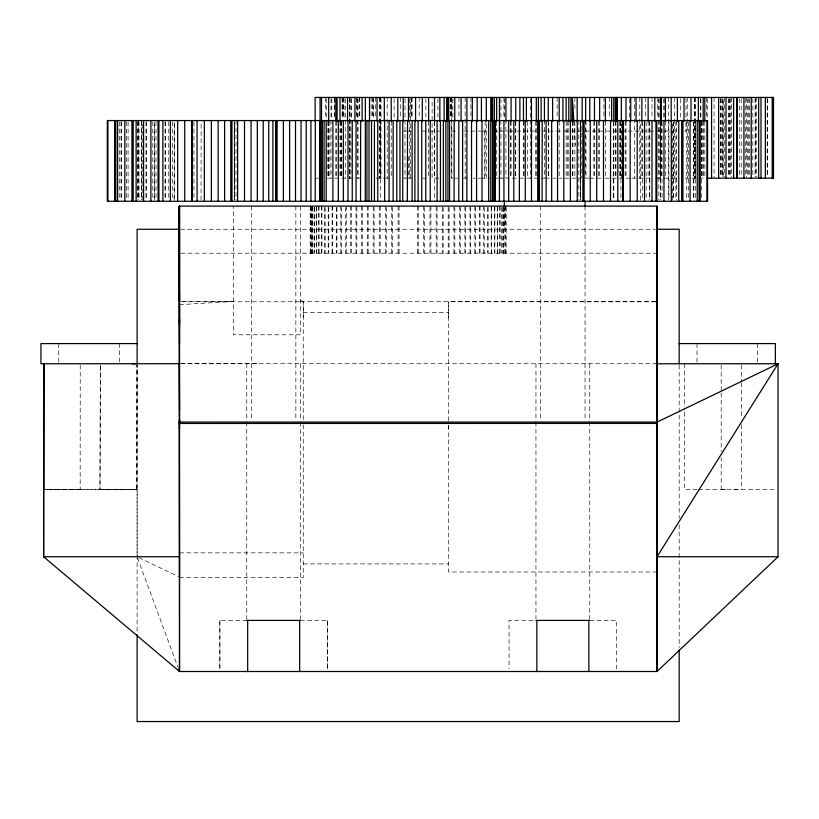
<?xml version="1.0" encoding="UTF-8"?>
<svg xmlns="http://www.w3.org/2000/svg" width="819" height="819" viewBox="0 0 819 819"><rect width="100%" height="100%" fill="white"/><g stroke="black" fill="none" stroke-linecap="round" stroke-linejoin="round"><path stroke-width="0.61" stroke-dasharray="4.09 3.07" d="M80.231 365.049L80.16 489.598L81.552 489.557M100.358 365.069L99.99 489.608L100.409 365.059M44.636 489.629L136.855 489.629L136.865 365.131M142.199 200L142.23 120.557M154.33 200L154.422 121.816M219.871 668.959L219.871 620.403L246.765 620.403M234.336 200L234.429 121.816L234.49 200M303.255 317.26L303.265 301.546L300.573 300.491M327.467 668.959L327.467 620.403L301.566 620.392M448.525 428.665L448.525 425.378M448.525 317.26L448.525 301.627M486.271 178.153L486.271 121.407M580.538 121.816L580.436 200L580.436 121.816M621.314 178.153L621.324 121.407M640.663 200L640.653 121.816M672.624 200L672.645 121.816M695.147 97.451L695.147 178.153L695.075 98.71M174.15 200L174.273 121.816L174.283 200M201.054 200L201.146 121.816M410.237 178.153L410.421 98.71M136.855 489.629L137.121 365.039L137.121 633.384M179.515 304.699L233.313 301.423L180.764 301.341M80.201 489.557L43.632 489.527M98.986 489.608L137.111 489.527L137.111 556.787L178.368 576.525M721.191 489.557L721.201 457.78M403.962 131.071L406.552 131.071M408.251 131.071L410.933 131.071M422.369 131.071L439.537 131.071M451.556 131.071L457.729 131.071M463.708 131.071L481.091 131.071M482.207 131.071L487.295 131.071M495.986 131.071L497.696 131.071M499.273 131.071L508.118 131.071M509.582 131.071L536.947 131.071M542.035 131.071L676.965 131.071M684.633 131.071L686.025 131.071M316.247 178.153L318.939 178.153M327.416 178.153L353.511 178.153M356.47 178.153L363.012 178.153M376.075 178.153L384.787 178.153M385.452 178.153L391.799 178.153M403.89 178.153L406.572 178.153M407.903 178.153L411.609 178.153M422.307 178.153L428.357 178.153M438.8 178.153L432.115 178.153L432.115 98.71M452.866 178.153L451.627 178.153L451.627 97.451M454.77 178.153L457.719 178.153M463.421 178.153L469.768 178.153M473.034 178.153L475.153 178.153M478.224 178.153L480.354 178.153M480.968 178.153L489.875 178.153M495.986 178.153L498.536 178.153M499.467 178.153L503.89 178.153M526.986 178.153L538.974 178.153M541.113 178.153L544.42 178.153L544.42 121.407M545.249 178.153L551.658 178.153M552.61 178.153L556.019 178.153M559.029 178.153L562.11 178.153M564.813 178.153L570.372 178.153M572.102 178.153L581.224 178.153L581.132 121.407M588.779 178.153L585.657 178.153L585.657 121.407M589.793 178.153L603.91 178.153M605.036 178.153L609.684 178.153M612.202 178.153L616.431 178.153M619.082 178.153L630.732 178.153M631.797 178.153L650.358 178.153M655.958 178.153L664.434 178.153M664.7 178.153L671.989 178.153M672.419 178.153L679.32 178.153M685.022 178.153L690.775 178.153M691.953 178.153L706.408 178.153M180.589 229.259L654.893 229.259M180.764 253.194L657.012 253.194M180.794 301.761L303.255 301.761L303.255 423.433M655.732 301.761L448.525 301.761L448.525 423.433M303.255 312.346L448.525 312.346M657.022 363.738L179.197 363.708L256.982 363.759M100.031 489.557L137.111 489.527L44.891 489.527M697.164 489.557L684.53 489.557L684.551 408.231M698.443 489.527L775.48 489.557M721.529 489.557L728.664 489.547M733.885 489.557L741.031 489.537M179.515 552.866L303.255 552.866M303.255 563.902L448.525 563.902M657.012 571.979L448.525 571.979L448.525 424.508M179.515 577.354L303.255 577.354L303.255 424.508M532.964 620.392L509.049 620.403L509.049 668.959M589.752 620.392L616.656 620.403L616.656 668.959M300.573 301.535L657.012 301.761M137.551 557.974L178.194 667.925M573.853 121.407L575.347 145.362M722.614 98.71L722.665 176.894M720.812 98.71L720.863 176.894M660.493 120.557L660.544 200M613.738 121.816L613.81 200M535.268 121.407L535.35 178.153M358.067 98.71L358.108 178.153M154.371 121.816L154.422 200M767.557 98.71L767.557 176.894M767.188 98.71L767.188 176.894M757.534 343.591L757.534 362.51M756.387 97.451L756.387 176.894M755.313 97.451L755.313 176.894M755.108 98.71L755.108 176.894M752.876 98.71L752.815 176.894M749.078 98.71L749.078 176.894M748.935 98.71L748.935 176.894M747.665 98.71L747.665 176.894M746.508 97.451L746.508 176.894M745.618 98.71L745.577 176.894M741.369 365.039L741.359 381.572M741.369 382.821L741.359 417.137M741.369 424.744L741.359 489.557M741.236 98.71L741.236 176.894M739.7 98.71L739.7 176.894M731.469 97.451L731.469 176.894M730.773 98.71L730.773 176.894M729.801 98.71L729.801 176.894M729.074 98.71L729.074 176.894M728.541 98.71L728.541 176.894M724.743 97.451L724.743 176.894M721.191 365.039L721.181 391.738M721.191 392.987L721.181 451.443M721.17 98.71L721.17 176.894M720.372 98.71L720.372 176.894M714.066 97.451L714.066 176.894M707.268 98.71L707.268 118.888M706.408 97.451L706.408 118.888M704.801 121.407L704.872 178.153M703.173 121.407L703.173 178.153M702.917 121.407L702.917 178.153M701.781 121.407L701.781 178.153M701.678 121.407L701.678 178.153M701.514 121.816L701.514 200M700.839 98.71L700.839 118.888M700.552 98.71L700.552 118.888M697 343.591L697 362.51M695.392 121.816L695.392 200M694.522 97.451L694.522 178.153M694.297 97.451L694.297 178.153M693.857 121.816L693.857 200M693.498 121.816L693.498 200M688.533 121.816L688.533 200M687.254 97.451L687.254 178.153M686.783 121.816L686.783 200M686.025 98.689L686.025 121.11M686.025 122.359L685.902 131.071M684.53 363.8L684.53 406.992M680.569 98.71L680.569 118.888M679.176 365.049L679.176 518.386M679.176 524.774L679.176 647.44M676.699 120.557L676.699 200M675.87 121.816L675.87 200M674.303 97.451L674.303 178.153M673.423 121.816L673.423 200M673.136 121.816L673.136 200M668.908 121.816L668.908 200M668.509 97.451L668.57 200M665.448 121.407L665.448 178.153M664.373 98.71L664.414 118.888M663.636 98.71L663.636 118.888M662.059 121.816L662.059 200M661.373 121.407L661.373 178.153M660.902 121.407L660.79 178.153M660.605 178.153L660.605 121.407L660.452 200M660.196 121.407L660.196 178.153M659.09 98.71L659.09 178.153M658.752 98.71L658.855 200M657.432 97.451L657.432 118.888M651.996 97.451L651.996 118.888M649.784 121.816L649.784 200M649.662 120.557L649.662 200M648.126 121.407L648.126 178.153M646.13 121.816L646.13 200M645.648 97.451L645.648 118.888M642.331 121.816L642.331 200M641.861 121.407L641.861 178.153M639.762 97.451L639.762 178.153M634.356 97.451L634.356 178.153M629.524 98.71L629.524 118.888M625.992 121.407L625.992 178.153M625.122 121.407L625.122 178.153M620.915 121.816L620.915 200M620.679 121.407L620.679 178.153M620.444 121.407L620.444 178.153M620.311 121.407L620.311 178.153M619.379 121.407L619.379 178.153M615.97 121.407L615.97 178.153M615.366 121.407L615.366 178.153M613.769 121.407L613.718 200M613.646 121.816L613.646 200M609.684 97.451L609.684 118.888M605.343 121.407L605.343 178.153M603.91 97.451L603.91 118.888M599.672 121.407L599.672 178.153M598.617 121.407L598.617 178.153M594.481 121.407L594.481 178.153M593.826 121.407L593.826 178.153M589.762 363.738L589.762 421.201M589.762 422.072L589.762 619.123M585.964 121.407L585.964 178.153M585.053 206.122L585.053 420.864M580.384 120.557L580.384 200M578.838 120.557L578.838 200M574.877 97.451L574.877 111.323M574.877 121.407L574.877 178.153M572.911 121.407L572.911 178.153M572.358 121.407L572.358 178.153M568.806 121.407L568.806 178.153M567.28 121.407L567.28 178.153M566.134 121.407L566.134 178.153M559.182 121.407L559.182 178.153M557.125 97.451L557.125 118.888M548.679 121.407L548.679 178.153M548.259 121.407L548.259 178.153M540.663 206.122L540.663 420.864M536.302 121.407L536.302 178.153M535.954 363.738L535.954 421.201M535.954 422.072L535.954 619.123M530.272 98.71L530.272 178.153M527.456 121.407L527.456 178.153M523.996 121.407L523.996 178.153L505.927 178.153L505.927 121.407M523.454 121.407L523.454 178.153M515.745 121.407L515.745 178.153M515.427 121.407L515.427 178.153M511.087 121.407L511.087 178.153M510.38 121.407L510.38 178.153M506.142 207.391L506.173 253.194M505.784 206.122L505.692 253.194M504.975 206.122L504.821 253.194M504.32 98.689L504.32 118.622M504.32 207.586L504.32 229.259M503.89 97.451L503.89 118.888M503.757 207.391L503.757 253.194M503.542 207.391L503.542 253.194M502.129 207.391L502.129 253.194M501.852 207.391L501.852 253.194M500.952 98.71L500.952 178.153M500.092 206.122L500.092 253.194M499.754 206.122L499.754 253.194M497.676 206.122L497.676 253.194M497.276 207.391L497.276 253.194M496.662 121.407L496.652 178.153M494.86 206.122L494.86 253.194M494.41 207.391L494.41 253.194M491.676 206.122L491.676 253.194M491.175 207.391L491.175 253.194M488.144 207.391L488.144 253.194M487.581 207.391L487.581 253.194M485.114 121.407L485.114 178.153M484.275 131.071L484.275 178.153M484.264 207.391L484.264 253.194M483.65 206.122L483.65 253.194M480.057 206.122L480.057 253.194M479.402 206.122L479.402 253.194M475.542 207.391L475.542 253.194M474.836 206.122L474.836 253.194M470.925 97.451L470.925 118.888M470.741 207.391L470.741 253.194M469.993 206.122L469.993 253.194M465.673 207.391L465.673 253.194M465.151 97.451L465.151 178.153M464.885 206.122L464.885 253.194M460.35 207.391L460.35 253.194M459.541 206.122L459.541 253.194M458.937 97.451L458.937 118.888M454.811 207.391L454.811 253.194M453.961 206.122L453.961 253.194M452.866 98.71L452.866 118.888M451.832 98.71L451.832 178.153M450.941 97.451L450.941 118.888M450.88 97.451L450.88 118.888M450.645 97.451L450.645 118.888M449.068 207.391L449.068 253.194M448.198 207.391L448.198 253.194M443.161 207.391L443.161 253.194M442.26 207.391L442.26 253.194M437.919 98.71L437.919 118.888M437.09 207.391L437.09 253.194M436.169 206.122L436.169 253.194M434.51 121.407L434.51 178.153M434.305 121.816L434.305 201.259M430.907 206.122L430.907 253.194M429.965 207.391L429.965 253.194M428.644 121.407L428.644 178.153M425.86 98.71L425.86 118.888M424.621 207.391L424.621 253.194M423.669 206.122L423.669 253.194M419.174 97.451L419.174 118.888M418.263 206.122L418.263 253.194M417.301 206.122L417.301 253.194M412.121 97.451L412.121 118.888M411.609 97.451L411.609 118.888M411.118 98.71L411.118 118.888M409.715 98.71L409.715 178.153M408.589 156.716L408.589 178.153M405.006 98.71L405.006 178.153M400.624 97.451L400.624 118.888M399.048 206.122L399.048 253.194M398.085 206.122L398.085 253.194M394.093 98.71L394.093 118.888M392.68 207.391L392.68 253.194M391.728 206.122L391.728 253.194M391.236 121.407L391.236 178.153M387.192 97.451L387.192 178.153M386.384 207.391L386.384 253.194M385.442 206.122L385.442 253.194M381.04 98.71L381.04 178.153M380.559 121.816L380.559 201.259M380.364 97.451L380.364 178.153M380.18 206.122L380.18 253.194M379.975 97.451L379.975 178.153M379.453 97.451L379.453 178.153M379.258 206.122L379.258 253.194M375.665 97.451L375.665 118.888M374.088 207.391L374.088 253.194M373.628 98.71L373.628 118.888M373.188 206.122L373.188 253.194M373.065 97.451L373.065 118.888M372.45 97.451L372.45 118.888M371.109 97.451L371.109 118.888M368.151 206.122L368.151 253.194M367.281 206.122L367.281 253.194M362.387 206.122L362.387 253.194M361.537 206.122L361.537 253.194M359.776 97.451L359.776 118.888M359.357 97.451L359.357 118.888M357.708 98.71L357.708 178.153M357.033 98.71L357.033 118.888M356.818 207.391L356.818 253.194M356.47 97.451L356.47 118.888M355.999 206.122L355.999 253.194M351.515 98.71L351.515 118.888M351.464 206.122L351.464 253.194M350.962 98.71L350.962 178.153M350.675 206.122L350.675 253.194M349.908 97.451L349.908 178.153M349.733 97.451L349.733 178.153M349.652 98.71L349.652 178.153M346.355 206.122L346.355 253.194M345.608 207.391L345.608 253.194M345.372 98.71L345.372 178.153M344.041 98.71L344.041 118.888M343.141 97.451L343.141 118.888M342.936 97.451L342.936 118.888M342.823 97.451L342.823 118.888M342.537 98.71L342.537 118.888M342.076 97.451L342.076 118.888M341.513 207.391L341.513 253.194M341.257 121.407L341.257 178.153M341.103 121.407L341.103 178.153M340.939 121.407L340.939 178.153M340.806 206.122L340.806 253.194M339.998 121.407L339.998 178.153M336.947 207.391L336.947 253.194M336.701 121.407L336.701 178.153M336.292 207.391L336.292 253.194M335.81 121.407L335.81 178.153M334.705 97.451L334.705 118.888M334.439 98.71L334.439 118.888M332.698 206.122L332.698 253.194M332.084 206.122L332.084 253.194M331.777 98.71L331.777 118.888M330.999 98.71L330.999 178.153M329.852 121.407L329.852 178.153M328.767 207.391L328.767 253.194M328.695 121.407L328.695 178.153M328.163 121.407L328.163 178.153M328.204 207.391L328.204 253.194M327.948 121.407L327.948 178.153M327.467 620.392L327.467 668.949M326.331 98.71L326.331 118.888M325.46 97.451L325.46 118.888M325.174 207.391L325.174 253.194M324.672 207.391L324.672 253.194M321.939 206.122L321.939 253.194M321.488 206.122L321.488 253.194M319.072 206.122L319.072 253.194M318.683 206.122L318.683 253.194M316.595 207.391L316.595 253.194M316.257 206.122L316.257 253.194M314.496 207.391L314.496 253.194M314.22 207.391L314.22 253.194M312.807 207.391L312.807 253.194M312.592 206.122L312.592 253.194M311.527 207.391L311.527 253.194M311.374 206.122L311.374 253.194M310.657 206.122L310.657 253.194M310.565 206.122L310.565 253.194M310.206 206.122L310.176 253.194M300.573 206.122L300.573 334.797L233.313 334.797L233.313 206.122M300.573 363.708L300.573 421.171M300.573 422.45L300.573 619.123M295.864 206.122L295.864 420.864M251.474 206.122L251.474 420.864M246.765 363.708L246.765 421.171M246.765 422.082L246.765 619.123M236.036 120.557L236.036 200M234.234 120.557L234.234 200M219.871 620.392L219.871 668.949M193.96 121.816L193.96 200M172.533 121.816L172.533 200M168.745 121.816L168.745 200M165.213 121.816L165.213 200M165.09 121.816L165.09 200M156.019 121.816L156.019 200M152.805 121.816L152.805 200M146.304 121.816L146.304 200M145.966 121.816L145.966 200M141.738 121.816L141.738 200M141.452 120.557L141.452 200M139.005 121.816L139.005 200M138.176 120.557L138.176 200M138.135 121.816L138.135 200M137.367 121.816L137.377 200M128.092 121.816L128.092 200M126.341 121.816L126.341 200M121.366 121.816L121.366 200M121.017 121.816L121.017 200M119.482 121.816L119.482 200M119.298 343.591L119.298 362.51M58.773 343.591L58.773 362.51M723.085 176.894L723.085 98.71L722.962 176.894"/><path stroke-width="1.23" d="M43.632 489.527L43.765 363.728L43.632 556.787L43.642 363.779M178.634 669.113L179.515 671.508L179.32 206.122L657.012 206.122L657.012 671.508L179.515 671.508L43.632 556.787M179.412 287.93L179.433 206.112L179.515 301.761L179.412 289.353M179.515 671.508L179.515 419.983L179.504 423.464L657.012 423.413L657.012 419.983M179.515 304.699L179.515 326.638M486.271 121.407L486.271 97.451M531.47 121.407L531.47 97.451M542.086 201.259L542.198 120.557M621.324 121.407L621.324 97.451M778.009 363.8L657.022 422.133L657.012 671.508L778.04 556.766L778.04 363.738L656.173 363.769M657.012 527.067L657.012 206.122M179.515 343.315L179.484 206.122L179.515 423.423L179.32 206.122M315.202 201.259L315.325 120.557M360.544 201.259L360.667 120.557M454.074 201.259L454.197 120.557M657.012 570.659L657.033 556.746L778.04 363.738M407.309 201.259L407.565 120.557M179.474 323.208L179.515 318.878M137.121 343.591L40.95 343.591L40.95 363.769L179.33 363.697L179.515 409.95M179.341 422.143L179.515 577.354M535.954 620.403L589.762 620.403L588.851 620.403L588.851 671.508L589.762 671.508M246.765 671.508L247.676 671.508L247.676 620.403L246.765 620.403L300.573 620.403L299.662 620.403L299.662 671.508L300.573 671.508M535.954 671.508L536.854 671.508L536.854 620.403M707.063 178.153L773.525 178.153L773.525 97.451L315.1 97.451L315.161 121.407M179.31 229.259L137.121 229.259L137.121 363.769L132.013 363.769M656.173 229.259L679.176 229.259L679.176 363.769M679.176 343.591L775.347 343.591L775.347 363.769M43.755 556.746L179.187 556.725M657.033 556.746L778.05 556.756M573.853 121.407L572.358 97.451L572.358 121.407M577.139 97.451L577.211 121.407M657.012 428.665L657.012 422.072L179.515 422.082L179.515 428.665M444.113 97.451L444.144 121.407M773.064 97.451L773.064 178.153M772.819 97.451L772.819 178.153M772.235 97.451L772.235 178.153M765.345 97.451L765.345 178.153M760.994 97.451L760.994 178.153M758.681 97.451L758.681 178.153M751.238 97.451L751.238 178.153M743.928 97.451L743.928 178.153M737.274 97.451L737.274 178.153M736.762 97.451L736.762 178.153M733.609 97.451L733.609 178.153M726.013 97.451L726.013 178.153M718.652 97.451L718.652 178.153M711.568 97.451L711.568 178.153M706.951 120.557L706.951 201.259M704.801 97.451L704.801 121.407M703.173 97.451L703.173 121.407M700.235 120.557L700.235 201.259M699.037 120.557L699.037 201.259M698.351 97.451L698.351 121.407M697.256 120.557L697.256 201.259M691.011 97.451L691.011 121.407M690.059 120.557L690.059 201.259M684.008 97.451L684.008 121.407M682.923 120.557L682.923 201.259M681.664 120.557L681.664 201.259M679.176 649.999L679.176 721.549L137.121 721.549L137.121 634.664M678.746 120.557L678.746 201.259M677.385 97.451L677.385 121.407M671.293 120.557L671.293 201.259M671.181 97.451L671.181 121.407M665.448 97.451L665.448 121.407M663.974 120.557L663.974 201.259M661.373 97.451L661.373 121.407M660.79 97.451L660.902 121.407M660.544 97.451L660.544 121.407M656.797 120.557L656.797 201.259M655.958 120.557L655.958 201.259M654.811 97.451L654.811 121.407M651.985 120.557L651.985 201.259M648.126 97.451L648.126 121.407M644.512 120.557L644.512 201.259M641.861 97.451L641.861 121.407M637.223 120.557L637.223 201.259M636.046 97.451L636.046 121.407M630.732 97.451L630.732 121.407M630.149 120.557L630.149 201.259M625.992 97.451L625.992 121.407M623.3 120.557L623.3 201.259M622.696 120.557L622.696 201.259M617.802 120.557L617.802 201.259M616.942 97.451L616.942 121.407M616.84 97.451L616.84 121.407M616.431 97.451L616.431 121.407M615.366 97.451L615.366 121.407M613.769 97.451L613.769 121.407M611.66 97.451L611.66 121.407M610.524 120.557L610.524 201.259M605.343 97.451L605.343 121.407M603.49 120.557L603.49 201.259M599.672 97.451L599.672 121.407M596.734 120.557L596.734 201.259M594.481 97.451L594.481 121.407M590.253 120.557L590.253 201.259M589.793 97.451L589.793 121.407M585.657 97.451L585.657 121.407M585.022 201.208L585.022 206.306M584.111 120.557L584.111 201.259M582.893 120.557L582.893 201.259M582.155 97.451L582.155 121.407M577.231 120.557L577.231 201.259M570.904 97.451L570.904 121.407M570.372 120.557L570.372 201.259M568.806 97.451L568.806 121.407M566.134 97.451L566.134 121.407M563.81 120.557L563.81 201.259M562.919 97.451L562.919 121.407M559.182 97.451L559.182 121.407M557.565 120.557L557.565 201.259M552.61 97.451L552.61 121.407M551.658 120.557L551.658 201.259M548.259 97.451L548.259 121.407M546.13 120.557L546.13 201.259M544.42 97.451L544.42 121.407M541.113 97.451L541.113 121.407M539.025 120.557L539.086 201.259M538.748 120.557L538.748 201.259M538.574 120.557L538.574 201.259M538.38 97.451L538.38 121.407M537.766 120.557L537.766 201.259M536.302 97.451L536.302 121.407M531.49 120.557L531.49 201.259M526.392 97.451L526.392 121.407M525.266 120.557L525.266 201.259M523.454 97.451L523.454 121.407M519.881 97.451L519.881 121.407M519.369 120.557L519.369 201.259M515.745 97.451L515.745 121.407M513.83 120.557L513.83 201.259M511.087 97.451L511.087 121.407M508.681 120.557L508.681 201.259M505.927 97.451L505.927 121.407M504.32 201.208L504.32 206.306M503.941 120.557L503.941 201.259M499.467 97.451L499.416 201.259M496.662 97.451L496.662 121.407M495.116 120.557L495.116 201.259M494.676 120.557L494.676 201.259M494.379 97.451L494.379 121.407M493.785 120.557L493.785 201.259M492.628 97.451L492.628 121.407M492.475 120.557L492.475 201.259M491.451 97.451L491.451 121.407M490.909 97.451L490.909 121.407M490.765 120.557L490.765 201.259M488.677 120.557L488.677 201.259M481.992 120.557L481.992 201.259M481.418 97.451L481.418 121.407M477.16 97.451L477.16 121.407M476.576 120.557L476.576 201.259M472.307 97.451L472.307 121.407M471.529 120.557L471.529 201.259M466.932 97.451L466.871 201.259M462.622 120.557L462.622 201.259M461.077 97.451L461.077 121.407M458.814 120.557L458.814 201.259M454.77 97.451L454.77 121.407M449.57 120.557L449.57 201.259M448.751 97.451L448.751 121.407M447.942 120.557L447.942 201.259M447.655 97.451L447.655 121.407M447.399 97.451L447.399 121.407M445.853 120.557L445.853 201.259M443.345 120.557L443.345 201.259M440.427 120.557L440.427 201.259M439.864 97.451L439.864 121.407M437.111 120.557L437.111 201.259M434.51 97.451L434.51 121.407M430.221 120.557L430.221 201.259M428.644 97.451L428.644 121.407M425.788 120.557L425.788 201.259M422.307 97.451L422.307 121.407M421.744 120.557L421.744 201.259M418.099 120.557L418.099 201.259M415.571 97.451L415.571 121.407M414.885 120.557L414.885 201.259M412.131 120.557L412.131 201.259M408.456 97.451L408.456 121.407M403.224 97.451L403.224 121.407M402.743 120.557L402.743 201.259M399.979 120.557L399.979 201.259M397.809 97.451L397.809 121.407M396.765 120.557L396.765 201.259M393.13 120.557L393.13 201.259M391.236 97.451L391.236 121.407M389.076 120.557L389.076 201.259M384.654 120.557L384.654 201.259M384.295 97.451L384.295 121.407M377.754 120.557L377.754 201.259M377.047 97.451L377.047 121.407M374.447 120.557L374.447 201.259M371.529 120.557L371.529 201.259M369.502 97.451L369.502 121.407M369.011 120.557L369.011 201.259M366.932 120.557L366.932 201.259M365.325 97.451L365.305 201.259M362.111 97.451L362.111 121.407M356.06 120.557L356.06 201.259M354.934 97.451L354.934 121.407M352.252 120.557L352.252 201.259M348.003 120.557L348.003 201.259M347.553 97.451L347.553 121.407M343.335 120.557L343.335 201.259M339.998 97.451L339.998 121.407M338.298 120.557L338.298 201.259M337.1 97.451L337.1 121.407M335.81 97.451L335.81 121.407M332.883 120.557L332.883 201.259M328.695 97.451L328.695 121.407M326.197 120.557L326.197 201.259M324.099 120.557L324.099 201.259M322.399 120.557L322.399 201.259M321.529 97.451L321.529 121.407M321.089 120.557L321.089 201.259M320.075 97.451L320.198 201.259M319.748 120.557L319.748 201.259M310.933 120.557L310.933 201.259M306.193 120.557L306.193 201.259M301.034 120.557L301.034 201.259M295.505 120.557L295.505 201.259M289.609 120.557L289.609 201.259M283.374 120.557L283.374 201.259M277.109 120.557L277.109 201.259M276.29 120.557L276.29 201.259M276.116 120.557L276.116 201.259M275.849 120.557L275.849 201.259M275.788 120.557L275.788 201.259M272.901 120.557L272.901 201.259M268.745 120.557L268.745 201.259M263.216 120.557L263.216 201.259M257.309 120.557L257.309 201.259M251.064 120.557L251.064 201.259M244.502 120.557L244.502 201.259M237.643 120.557L237.643 201.259M231.972 120.557L231.972 201.259M230.763 120.557L230.763 201.259M224.611 120.557L224.611 201.259M218.141 120.557L218.141 201.259M211.374 120.557L211.374 201.259M204.351 120.557L204.351 201.259M197.062 120.557L197.062 201.259M192.178 120.557L192.178 201.259M191.574 120.557L191.574 201.259M184.725 120.557L184.725 201.259M177.651 120.557L177.651 201.259M170.362 120.557L170.362 201.259M162.879 120.557L162.879 201.259M158.917 120.557L158.917 201.259M158.077 120.557L158.077 201.259M150.901 120.557L150.901 201.259M143.581 120.557L143.581 201.259M136.128 120.557L136.128 201.259M133.2 120.557L133.2 201.259M131.951 120.557L131.951 201.259M124.816 120.557L124.816 201.259M117.619 120.557L117.619 201.259M115.827 120.557L115.827 201.259M114.64 120.557L114.64 201.259M107.913 120.557L107.913 201.259M707.555 120.557L107.309 120.557L107.309 201.259L707.555 201.259L707.555 120.557M447.061 121.407L447.061 97.451L446.959 121.407"/></g></svg>
